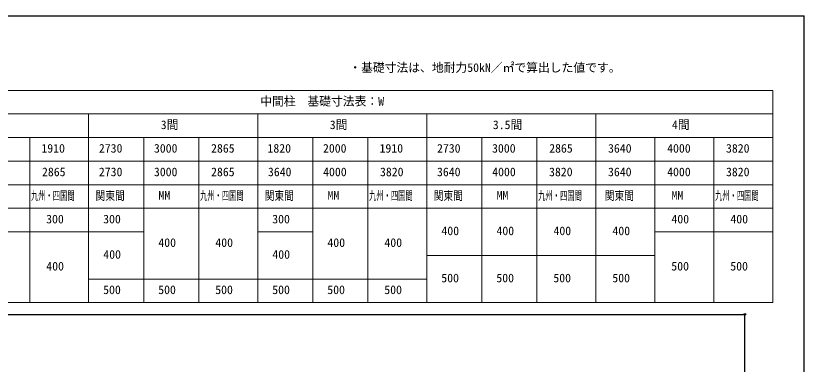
# Model space of a CAD drawing. Units: millimetres, scale not verified. Extents: x -875 to 875, y -1304 to 1297.
# Drawn here: x -128 to 875, y 802 to 1246 of the extents above; entities that cross this region are included whole.
import ezdxf
from ezdxf.enums import TextEntityAlignment as Align

# ---------------------------------------------------------------- set-up
doc = ezdxf.new("R2010")
doc.units = ezdxf.units.MM
doc.header["$LTSCALE"] = 8
doc.layers.add('0-1_TABLE1', color=7, linetype='Continuous', lineweight=18)
for name, color, linetype in [('0-2_USER1', 3, 'Continuous'), ('0-7_YKK_D', 6, 'Continuous'), ('0-8_YKK_ZWAK', 7, 'Continuous')]:
    doc.layers.add(name, color=color, linetype=linetype)
doc.styles.add('ＭＳ ゴシック', font='')
doc.styles.get('ＭＳ ゴシック').set_extended_font_data('MS Gothic')

msp = doc.modelspace()

# ---------------------------------------------------------------- linework, layer by layer
at = {"layer": '0-1_TABLE1'}
for p, q in [((-430, 1150.8), (835, 1150.8)), ((835, 1150.8), (835, 880.8)), ((-370, 1120.8), (835, 1120.8)), ((-35, 1120.8), (-35, 880.8)), ((180, 1120.8), (180, 880.8)), ((395, 1120.8), (395, 880.8)), ((610, 1120.8), (610, 880.8)), ((-370, 1090.8), (835, 1090.8)), ((-110, 1090.8), (-110, 880.8)), ((35, 1090.8), (35, 880.8)), ((105, 1090.8), (105, 880.8)), ((250, 1090.8), (250, 880.8)), ((320, 1090.8), (320, 880.8)), ((465, 1090.8), (465, 880.8)), ((535, 1090.8), (535, 880.8)), ((685, 1090.8), (685, 880.8)), ((760, 1090.8), (760, 880.8)), ((-370, 1060.8), (835, 1060.8)), ((-430, 1030.8), (835, 1030.8)), ((-430, 1000.8), (835, 1000.8)), ((-430, 970.8), (35, 970.8)), ((180, 970.8), (250, 970.8)), ((685, 970.8), (835, 970.8)), ((395, 940.8), (685, 940.8)), ((-35, 910.8), (395, 910.8)), ((-430, 880.8), (835, 880.8))]:
    msp.add_line(p, q, dxfattribs=at)
at = {"layer": '0-7_YKK_D'}
for p, q in [((-641.5, 865.8), (800.5, 865.8)), ((799.5, 683.8), (799.5, 865.8))]:
    msp.add_line(p, q, dxfattribs=at)
msp.add_circle((799.5, 865.8), 1.075, dxfattribs=at)
at = {"layer": '0-8_YKK_ZWAK'}
msp.add_line((-875, 1245.8), (875, 1245.8), dxfattribs=at)
msp.add_lwpolyline([(-875, -1304.2), (875, -1304.2), (875, 1245.8)], dxfattribs=at)

# ---------------------------------------------------------------- texts
at = {"layer": '0-1_TABLE1', "style": 'ＭＳ ゴシック'}
for s, p in [('中間柱\u3000基礎寸法表：W', (183.153, 1128.215)), ('3間', (56.648, 1098.257)), ('3間', (271.648, 1098.257)), ('3.5間', (478.977, 1098.257)), ('4間', (706.818, 1098.257)), ('1910', (-95.085, 1068.3)), ('2730', (-21.989, 1068.3)), ('3000', (48.011, 1068.3)), ('2865', (120.682, 1068.3)), ('1820', (192.415, 1068.3)), ('2000', (263.011, 1068.3)), ('1910', (334.915, 1068.3)), ('2730', (408.011, 1068.3)), ('3000', (478.011, 1068.3)), ('2865', (550.682, 1068.3)), ('3640', (625.511, 1068.3)), ('4000', (700.682, 1068.3)), ('3820', (775.511, 1068.3)), ('2865', (-94.318, 1038.3)), ('2730', (-21.989, 1038.3)), ('3000', (48.011, 1038.3)), ('2865', (120.682, 1038.3)), ('3640', (193.011, 1038.3)), ('4000', (263.182, 1038.3)), ('3820', (335.511, 1038.3)), ('3640', (408.011, 1038.3)), ('4000', (478.182, 1038.3)), ('3820', (550.511, 1038.3)), ('3640', (625.511, 1038.3)), ('4000', (700.682, 1038.3)), ('3820', (775.511, 1038.3)), ('MM', (53.807, 1008.3)), ('MM', (268.807, 1008.3)), ('MM', (483.807, 1008.3)), ('MM', (706.307, 1008.3)), ('300', (-89.034, 978.3)), ('300', (-16.534, 978.3)), ('300', (198.466, 978.3)), ('400', (706.136, 978.3)), ('400', (781.136, 978.3)), ('400', (413.636, 963.3)), ('400', (483.636, 963.3)), ('400', (556.136, 963.3)), ('400', (631.136, 963.3)), ('400', (53.636, 948.3)), ('400', (126.136, 948.3)), ('400', (268.636, 948.3)), ('400', (341.136, 948.3)), ('400', (-16.364, 933.3)), ('400', (198.636, 933.3)), ('400', (-88.864, 918.3)), ('500', (705.966, 918.3)), ('500', (780.966, 918.3)), ('500', (413.466, 903.3)), ('500', (483.466, 903.3)), ('500', (555.966, 903.3)), ('500', (630.966, 903.3)), ('500', (-16.534, 888.3)), ('500', (53.466, 888.3)), ('500', (125.966, 888.3)), ('500', (198.466, 888.3)), ('500', (268.466, 888.3)), ('500', (340.966, 888.3))]:
    msp.add_text(s, height=11, dxfattribs=at).set_placement(p, align=Align.BOTTOM_LEFT)
for s, width, p in [('九州・四国間', 0.6, (-108.321, 1008.044)), ('関東間', 0.8, (-26.148, 1008.002)), ('九州・四国間', 0.6, (106.679, 1008.044)), ('関東間', 0.8, (188.852, 1008.002)), ('九州・四国間', 0.6, (321.679, 1008.044)), ('関東間', 0.8, (403.852, 1008.002)), ('九州・四国間', 0.6, (536.679, 1008.044)), ('関東間', 0.8, (621.352, 1008.002)), ('九州・四国間', 0.6, (761.679, 1008.044))]:
    msp.add_text(s, height=11, dxfattribs=dict(at, width=width)).set_placement(p, align=Align.BOTTOM_LEFT)
at = {"layer": '0-2_USER1', "style": 'ＭＳ ゴシック'}
msp.add_text('・基礎寸法は、地耐力50kN／㎡で算出した値です。', height=11, dxfattribs=at).set_placement((296.42, 1171.016), align=Align.BOTTOM_LEFT)

doc.saveas('drawing.dxf')
